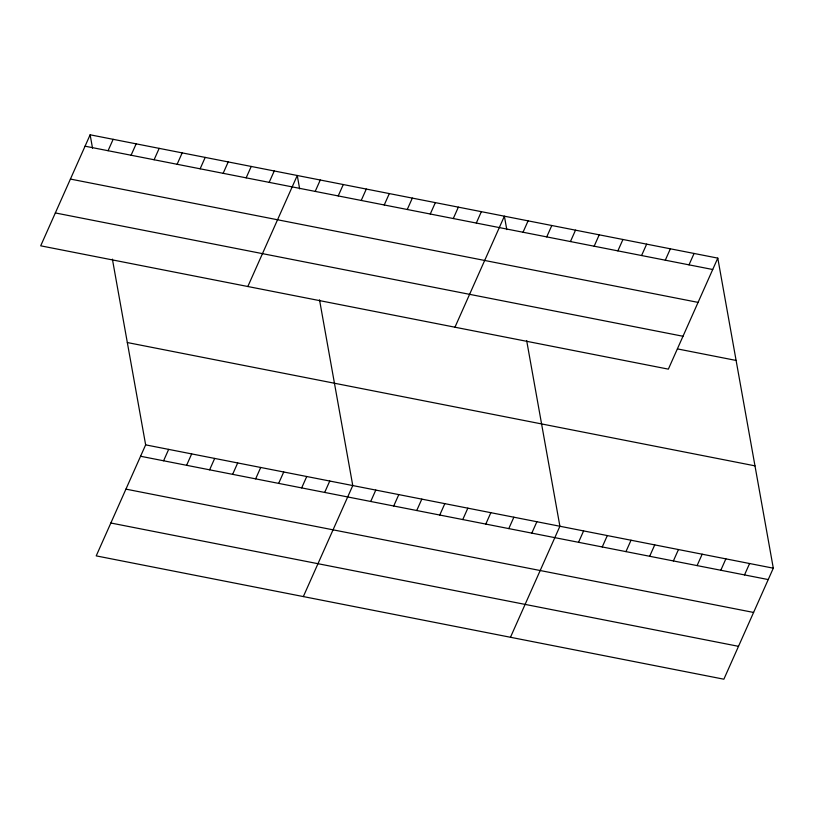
<?xml version="1.0" encoding="UTF-8"?>
<svg xmlns="http://www.w3.org/2000/svg" width="814" height="814" viewBox="0 0 814 814"><rect width="100%" height="100%" fill="white"/><g stroke="black" fill="none" stroke-linecap="round" stroke-linejoin="round"><path stroke-width="1.22" d="M90.13 134.798L40.7 245.818L668.355 369.139L717.785 258.119L90.13 134.798L92.531 148.199M108.069 150.712L113.146 139.316M131.085 155.23L136.162 143.844M154.1 159.758L159.178 148.362M177.116 164.275L182.183 152.879M200.132 168.803L205.199 157.407M223.148 173.321L228.215 161.925M246.154 177.839L251.231 166.453M112.393 259.127L145.645 444.861L96.215 555.881L723.87 679.202L773.3 568.182L717.785 258.119M269.169 182.367L274.247 170.971M163.583 460.775L168.661 449.379M247.822 286.518L297.263 175.488L299.654 188.889M186.599 465.303L191.677 453.907M315.201 191.412L320.268 180.016M209.615 469.82L214.682 458.424M338.217 195.93L343.284 184.534M232.631 474.338L237.698 462.942M361.223 200.448L366.3 189.062M255.637 478.866L260.714 467.47M384.239 204.975L389.316 193.579M278.653 483.384L283.73 471.988M407.254 209.493L412.332 198.097M301.668 487.901L306.746 476.516M430.27 214.021L435.348 202.625M324.684 492.429L329.751 481.033M453.286 218.539L458.353 207.143M303.337 596.581L352.767 485.551L319.515 299.827M476.302 223.056L481.369 211.66M370.716 501.475L375.783 490.079M454.955 327.208L504.385 216.188L506.786 229.589M393.722 505.993L398.799 494.597M523.026 232.244L528.093 220.848M416.737 510.51L421.815 499.124M546.733 236.894L551.811 225.509M439.753 515.038L444.831 503.642M570.441 241.555L575.518 230.159M462.769 519.556L467.836 508.16M594.159 246.215L599.226 234.819M485.785 524.084L490.852 512.688M617.867 250.875L622.944 239.479M508.791 528.601L513.868 517.205M641.585 255.535L646.652 244.139M531.807 533.119L536.884 521.723M665.292 260.195L670.37 248.799M510.47 637.27L559.9 526.251L526.648 340.517M689 264.855L694.077 253.459M578.53 542.307L583.607 530.911M602.248 546.957L607.315 535.571M625.956 551.617L631.033 540.221M649.674 556.277L654.741 544.881M673.381 560.938L678.459 549.542M697.089 565.598L702.167 554.202M720.807 570.258L725.874 558.862M744.515 574.918L749.592 563.522M85.063 146.194L712.718 269.505M70.421 179.07L698.076 302.391M55.342 212.942L682.997 336.263M677.452 348.911L736.11 360.439M127.32 342.541L754.985 465.852M145.645 444.861L773.3 568.182M140.568 456.257L768.223 579.568M125.936 489.133L753.591 612.454M110.846 523.005L738.512 646.326"/></g></svg>
